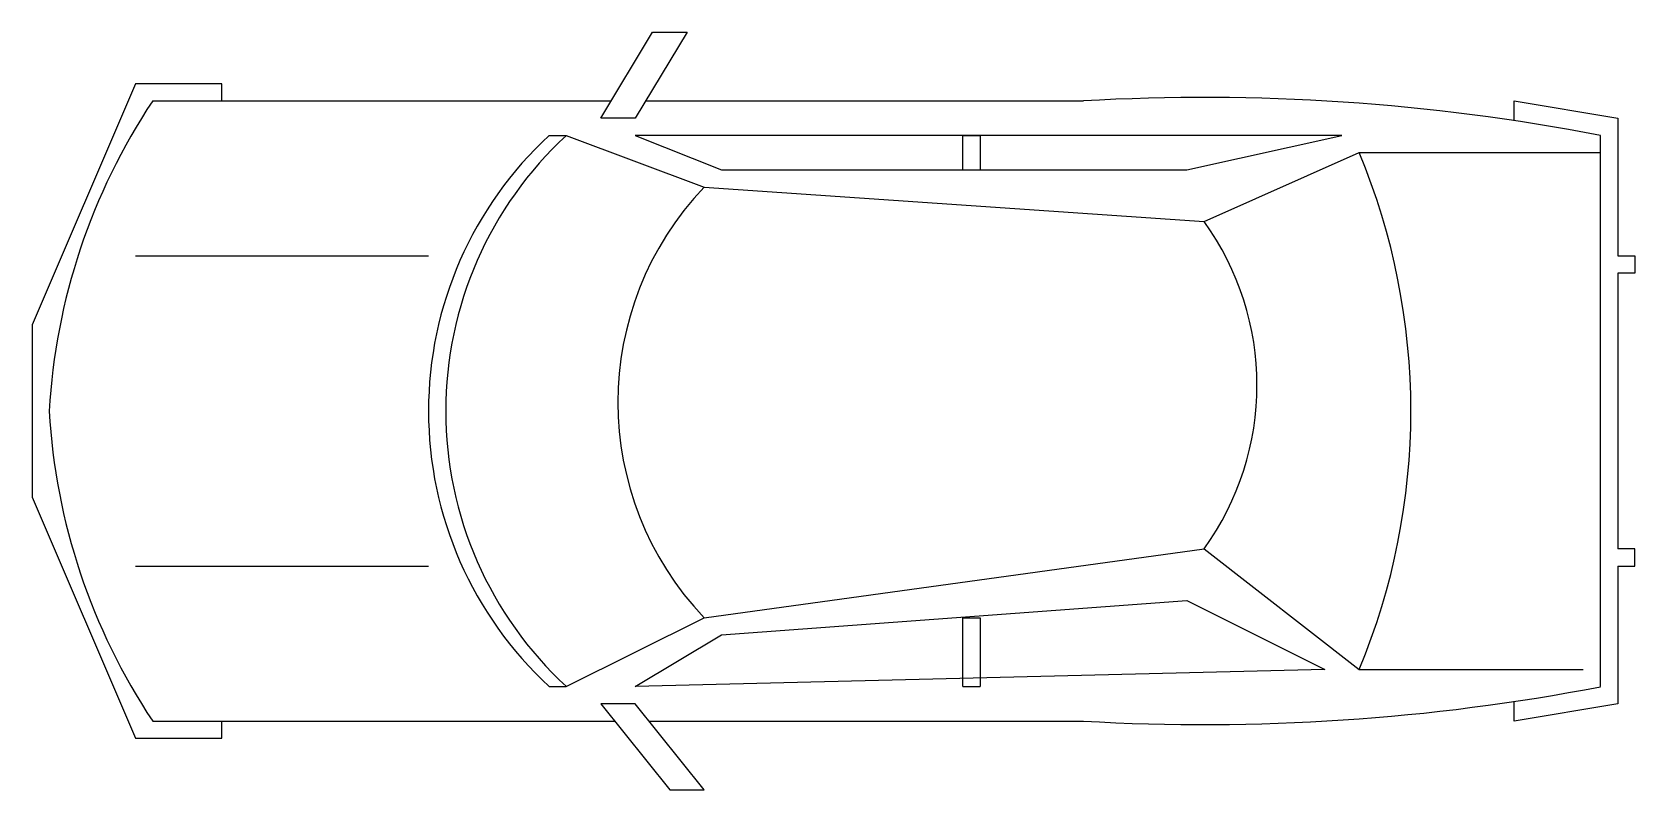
# Model space of a CAD drawing. Extents: x -26 to 144, y 33 to 114.
import ezdxf

# ---------------------------------------------------------------- set-up
doc = ezdxf.new("R2010")
doc.units = 0
doc.header["$LTSCALE"] = 7.5
doc.header["$MEASUREMENT"] = 0
doc.layers.get('0').update_dxf_attribs({"linetype": 'CONTINUOUS'})

msp = doc.modelspace()

# ---------------------------------------------------------------- linework, layer by layer
for p, q in [((34.26, 104.57), (39.76, 113.73)), ((43.43, 113.73), (37.93, 104.57)), ((39.76, 113.73), (43.43, 113.73)), ((39.76, 113.73), (43.43, 113.73)), ((-15.24, 108.23), (-26.24, 82.56)), ((-15.24, 108.23), (-26.24, 82.56)), ((-6.07, 108.23), (-15.24, 108.23)), ((-6.07, 108.23), (-15.24, 108.23)), ((-6.07, 106.4), (-6.07, 108.23)), ((-6.07, 106.4), (-6.07, 108.23)), ((-13.41, 106.4), (35.36, 106.4)), ((39.03, 106.4), (85.6, 106.4)), ((131.43, 106.4), (142.43, 104.57)), ((131.43, 104.31), (131.43, 106.4)), ((131.43, 106.4), (142.43, 104.57)), ((131.43, 104.57), (131.43, 106.4)), ((37.93, 104.57), (34.26, 104.57)), ((142.43, 104.57), (142.43, 89.9)), ((28.76, 102.73), (30.59, 102.73)), ((30.59, 102.73), (45.26, 97.23)), ((113.1, 102.73), (37.93, 102.73)), ((37.93, 102.73), (47.09, 99.07)), ((72.76, 102.73), (74.6, 102.73)), ((72.76, 99.07), (72.76, 102.73)), ((74.6, 102.73), (74.6, 99.07)), ((96.6, 99.07), (113.1, 102.73)), ((140.6, 44.06), (140.6, 102.73)), ((98.43, 93.56), (114.93, 100.9)), ((114.93, 100.9), (140.6, 100.9)), ((47.09, 99.07), (96.6, 99.07)), ((45.26, 97.23), (98.43, 93.56)), ((-15.24, 89.9), (15.93, 89.9)), ((142.43, 89.9), (144.26, 89.9)), ((142.43, 89.9), (144.26, 89.9)), ((144.26, 89.9), (144.26, 88.06)), ((144.26, 89.9), (144.26, 88.06)), ((144.26, 88.06), (142.43, 88.06)), ((144.26, 88.06), (142.43, 88.06)), ((142.43, 88.06), (142.43, 58.73)), ((-26.24, 82.56), (-26.24, 64.23)), ((-26.24, 82.56), (-26.24, 64.23)), ((-26.24, 64.23), (-15.24, 38.56)), ((-26.24, 64.23), (-15.24, 38.56)), ((45.26, 51.4), (98.43, 58.73)), ((98.43, 58.73), (114.93, 45.9)), ((144.26, 58.73), (142.43, 58.73)), ((144.26, 58.73), (142.43, 58.73)), ((144.26, 56.9), (144.26, 58.73)), ((144.26, 56.9), (144.26, 58.73)), ((-15.24, 56.9), (15.93, 56.9)), ((142.43, 56.9), (144.26, 56.9)), ((142.43, 56.9), (144.26, 56.9)), ((142.43, 56.9), (142.43, 42.23)), ((47.09, 49.56), (96.6, 53.23)), ((96.6, 53.23), (111.26, 45.9)), ((30.59, 44.06), (45.26, 51.4)), ((72.76, 51.4), (74.6, 51.4)), ((72.76, 44.06), (72.76, 51.4)), ((74.6, 51.4), (74.6, 44.06)), ((37.93, 44.06), (47.09, 49.56)), ((111.26, 45.9), (37.93, 44.06)), ((114.93, 45.9), (138.76, 45.9)), ((28.76, 44.06), (30.59, 44.06)), ((72.76, 44.06), (74.6, 44.06)), ((37.93, 42.23), (34.26, 42.23)), ((34.26, 42.23), (41.59, 33.06)), ((45.26, 33.06), (37.93, 42.23)), ((131.43, 40.4), (131.43, 42.49)), ((142.43, 42.23), (131.43, 40.4)), ((142.43, 42.23), (131.43, 40.4)), ((131.43, 40.4), (131.43, 42.23)), ((-13.41, 40.4), (35.73, 40.4)), ((-6.07, 38.56), (-6.07, 40.4)), ((-6.07, 38.56), (-6.07, 40.4)), ((39.39, 40.4), (85.6, 40.4)), ((-15.24, 38.56), (-6.07, 38.56)), ((-15.24, 38.56), (-6.07, 38.56)), ((41.59, 33.06), (45.26, 33.06)), ((41.59, 33.06), (45.26, 33.06))]:
    msp.add_line(p, q)
for centre, radius, start, end in [((41.59, 69.73), 66.1, 146.3099, 176.8202), ((98.43, -115.44), 222.21, 79.0609, 93.3109), ((55.87, 73.4), 39.94, 132.7412, 227.2588), ((57.7, 73.4), 39.94, 132.7412, 227.2588), ((48.93, 73.4), 71.5, 337.3801, 22.6199), ((69.28, 74.31), 33.2, 136.3426, 223.6574), ((74.29, 76.15), 29.77, 324.1888, 35.8112), ((41.59, 77.06), 66.1, 183.1798, 213.6901), ((98.43, 262.23), 222.21, 266.6891, 280.9391)]:
    msp.add_arc(centre, radius, start, end)

doc.saveas('drawing.dxf')
